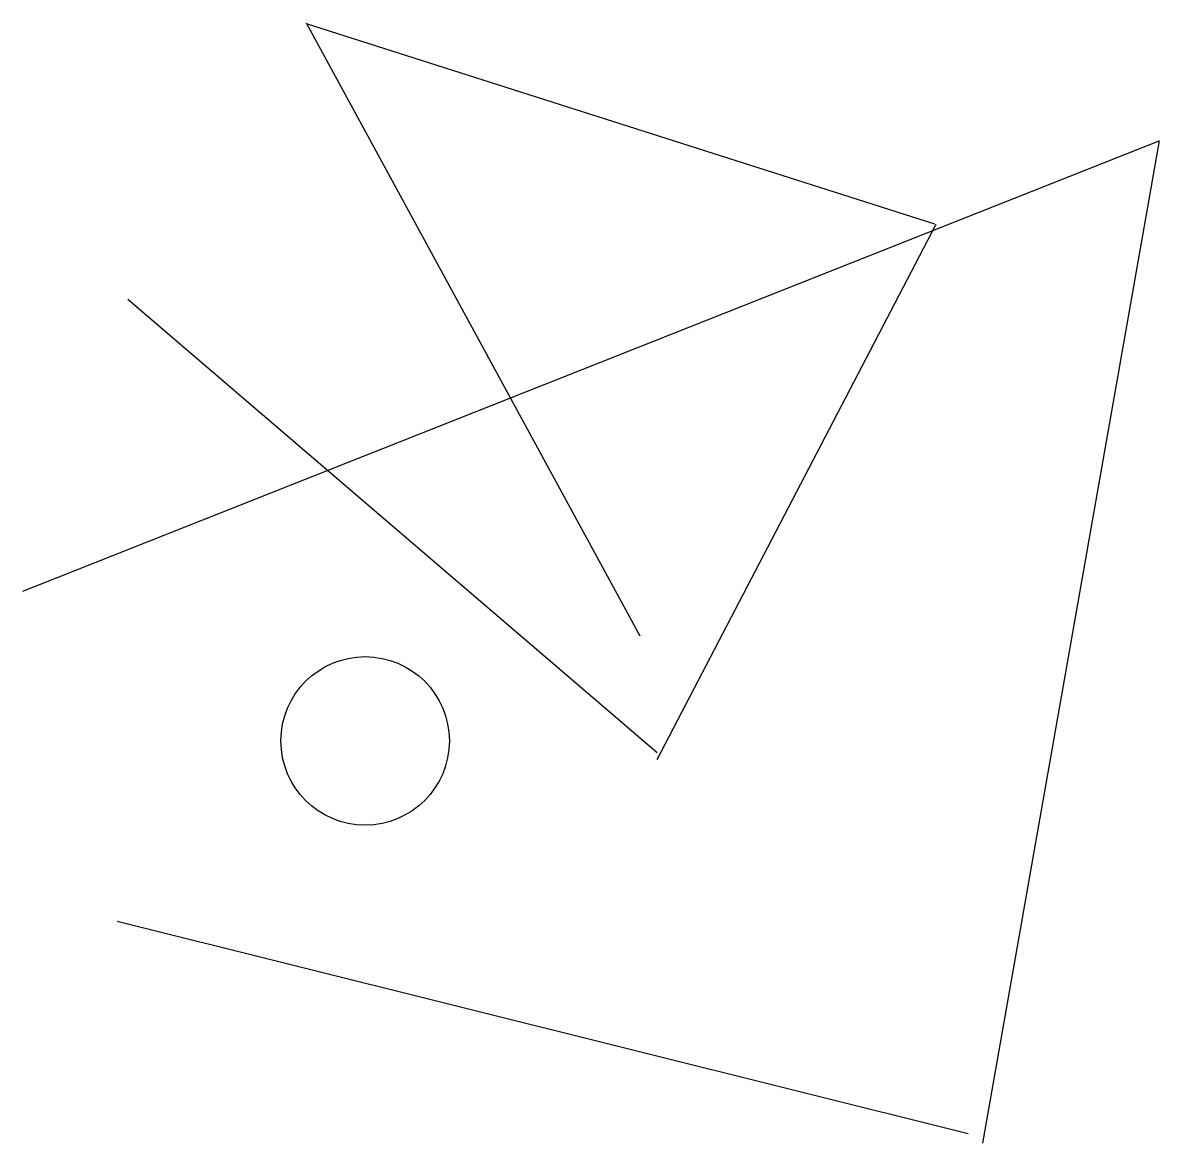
# Model space of a CAD drawing. Extents: x 102 to 584, y 140 to 615.
import ezdxf

# ---------------------------------------------------------------- set-up
doc = ezdxf.new("R2010")
doc.units = 0

msp = doc.modelspace()

# ---------------------------------------------------------------- linework, layer by layer
at = {"layer": 'layer-1', "color": 90}
for p, q in [((222.19, 615.03), (363.74, 355.12)), ((488.82, 529.61), (222.81, 614.42)), ((371.07, 302.65), (489.43, 529.61)), ((146.54, 497.89), (371.07, 305.7))]:
    msp.add_line(p, q, dxfattribs=at)
at = {"layer": 'layer-1', "color": 7}
for p, q in [((102, 374), (584, 565)), ((584, 565), (509, 140)), ((503, 144), (142, 234))]:
    msp.add_line(p, q, dxfattribs=at)
at = {"layer": 'layer-1', "color": 23}
msp.add_circle((247.21, 310.58), 35.72, dxfattribs=at)

doc.saveas('drawing.dxf')
